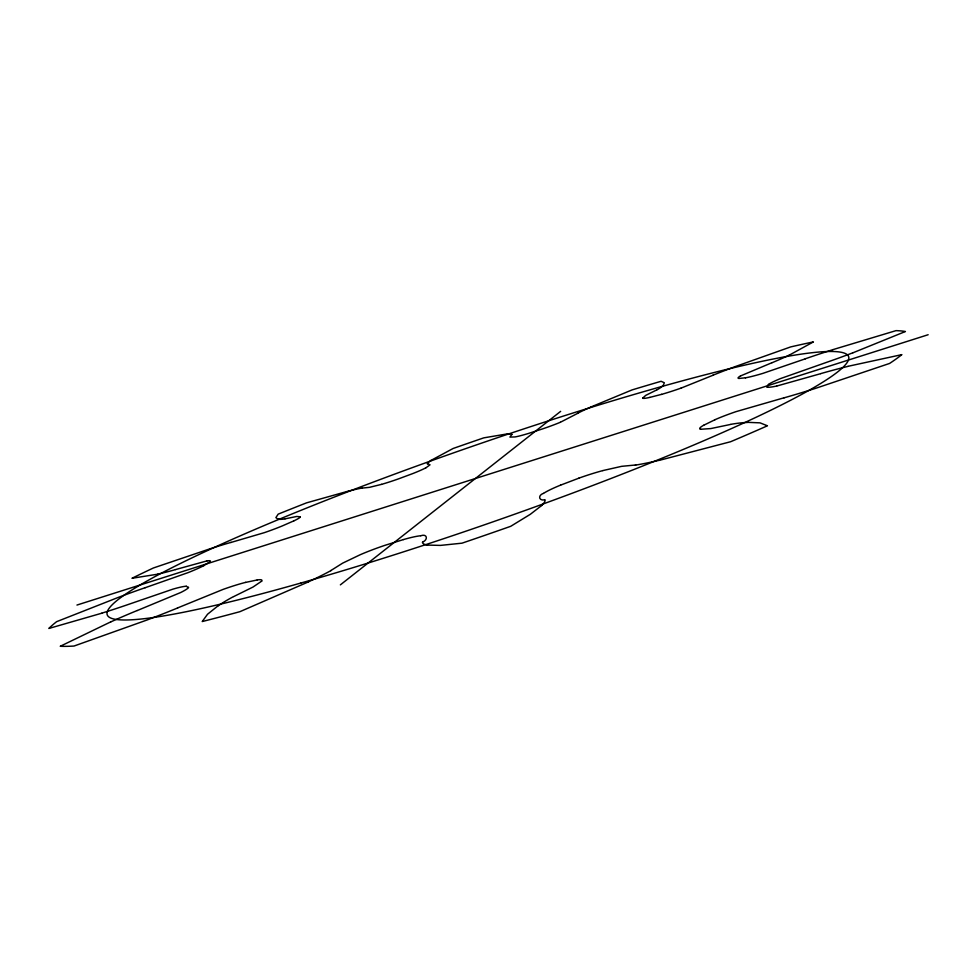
<?xml version="1.0" encoding="UTF-8"?>
<svg xmlns="http://www.w3.org/2000/svg" width="977" height="977" viewBox="0 0 977 977"><rect width="100%" height="100%" fill="white"/><g stroke="black" fill="none" stroke-linecap="round" stroke-linejoin="round"><path stroke-width="1.47" d="M188.414 587.433L186.253 586.322M261.665 581.168L253.031 587.03L233.686 596.581M663.151 385.597L664.348 382.764L661.087 381.286A461.339 46.237 -19.2 0 0 632.034 389.921L590.829 407.018M541.881 505.353L530.316 514.305L510.727 526.298A461.339 46.237 -19.2 0 1 461.987 543.175L440.505 545.398L427.157 545.081M422.87 542.015C428.256 539.585 427.242 533.466 420.794 535.714M768.52 384.474L767.018 386.855M577.944 413.21L560.371 422.272M340.362 584.869L560.651 411.354M511.716 434.57L509.933 437.085L515.038 436.939A28.589 2.394 -19 0 0 528.52 433.434L542.394 428.952A28.809 2.406 -19 0 0 560.297 422.296M209.566 562.056L203.68 565.683M330.727 570.629L342.671 563.131L360.208 554.728A40.216 4.69 -19.6 0 1 385.072 545.288L403.354 539.609M217.932 605.911L207.539 614.24L202.215 621.543A461.339 46.237 -19.2 0 0 239.927 611.675L308.598 581.816M430.759 460.533L453.133 448.48A461.339 46.237 -19.2 0 1 483.786 437.855L507.747 433.825M543.432 493.385C537.973 495.058 538.474 500.981 544.507 499.882M740.444 375.974L771.818 362.772M703.831 425.19L714.883 419.78M426.009 467.751L430.039 464.808L427.572 463.757M789.392 355.066L813.401 341.913A461.339 46.237 -19.2 0 0 790.698 346.908L734.594 366.827M293.711 520.924L282.573 525.809A29.847 2.565 -19.7 0 1 264.376 532.648L230.865 542.479M713.112 375.205L681.091 388.113M656.654 389.97L645.675 395.404L642.658 398.164M177.533 607.963L223.098 589.4A38.433 4.177 -20.1 0 1 245.654 582.365M110.828 621.836L60.256 646.273A461.339 46.237 -19.2 0 0 74.057 646.029L146.99 620.016A112.318 11.37 -20.3 0 0 177.667 607.95M560.7 485.093L578.811 478.193M137.33 610.515L180.647 592.538A35.331 3.505 -20.2 0 0 188.549 587.385M852.982 352.782L905.398 331.521A461.339 46.237 -19.2 0 0 896.007 330.641L832.88 349.644M805.341 358.815L762.817 373.397A32.632 2.98 -18.4 0 1 745.451 377.818M145.084 587.751L188.231 572.571A32.253 2.931 -20 0 0 203.778 565.659M175.518 569.579L206.99 560.883M76.951 605.056L928.15 334.732M820.57 373.702L776.605 386.086M101.755 613.214L48.85 628.467A461.339 46.237 -19.2 0 1 56.617 621.677L117.961 597.533A107.36 10.368 -20.2 0 1 145.133 587.702M381.518 484.372L369.428 487.352L362.088 488.097M661.539 394.366L649.949 397.358M602.821 470.584L621.641 466.334L635.722 464.979M348.618 491.052L306.558 502.85A461.339 46.237 -19.2 0 0 278.189 514.134L275.893 517.602L277.969 519.227M848.146 366.29L901.881 354.627A461.339 46.237 -19.2 0 1 889.583 363.444L815.551 388.357A112.868 11.492 -18.1 0 1 784.055 397.834M784.189 397.749L735.901 411.683A38.286 4.177 -18.3 0 0 714.785 419.792M245.545 582.414L257.098 579.996M285.199 518.824L296.715 516.467L300.366 516.809M730.54 424.445L710.804 428.573L700.497 429.282M659.255 460.362L730.588 441.738A461.339 46.237 -19.2 0 0 767.433 425.789L760.045 422.858L747.832 422.345M157.517 574.22L131.98 578.274A461.339 46.237 -19.2 0 1 153.426 567.967L209.2 549.074A97.444 8.671 -20 0 1 231.048 542.382M745.573 377.781L739.052 378.453A32.314 2.943 -18.4 0 1 740.542 375.95M331.069 570.531A121.441 13.605 -20.1 0 1 308.366 581.852M403.416 539.573A39.959 4.665 -19.6 0 1 420.672 535.762M427.523 544.946A126.143 15.058 -19 0 1 422.443 542.162M544.934 499.735A126.057 15.034 -19.4 0 1 541.502 505.463M543.578 493.348A40.301 4.714 -18.9 0 1 560.615 485.105M578.787 478.18A39.972 4.665 -18.8 0 1 602.748 470.621M659.475 460.24A121.82 13.715 -18.4 0 1 635.392 465.125M730.869 424.311A124.824 14.618 -18.7 0 1 747.49 422.467M700.656 429.221A38.64 4.226 -18.3 0 1 703.684 425.227M820.704 373.617A118.034 12.701 -18.2 0 1 847.951 366.387M776.715 386.037A35.758 3.554 -18.2 0 1 766.86 386.916M768.398 384.511A35.404 3.517 -18.2 0 1 780.379 378.624L825.565 362.711A102.402 9.477 -18.2 0 0 852.823 352.807M805.28 358.791A107.922 10.478 -18.2 0 1 832.856 349.681M789.147 355.139A93.621 8.097 -18.5 0 1 772.038 362.723M712.917 375.241A97.92 8.744 -18.4 0 1 734.704 366.815M681.067 388.101A30.165 2.601 -18.6 0 1 661.466 394.403M649.864 397.395A29.884 2.577 -18.7 0 1 642.768 398.14M662.882 385.683A88.345 7.352 -18.9 0 1 656.935 389.884M577.676 413.283A90.653 7.669 -18.7 0 1 591.024 406.969M507.503 433.922A87.234 7.205 -19.3 0 1 512.009 434.46M427.279 463.855A87.295 7.218 -19.1 0 1 431.004 460.46M425.899 467.775A28.76 2.406 -19.4 0 1 412.514 473.674L398.775 478.779A28.577 2.394 -19.4 0 1 381.58 484.348M348.423 491.126A90.373 7.633 -19.7 0 1 362.345 487.987M284.918 518.934A88.186 7.34 -19.5 0 1 278.225 519.129M300.244 516.845A29.994 2.577 -19.7 0 1 293.821 520.9M175.31 569.676A93.242 8.036 -19.8 0 1 157.749 574.122M206.88 560.932A32.388 2.943 -20 0 1 209.713 562.007M101.901 613.129A101.864 9.391 -20.1 0 0 128.964 604.238L172.966 589.131A35.49 3.505 -20.2 0 1 186.399 586.261M111.036 621.787A117.558 12.579 -20.2 0 1 137.195 610.527M257.22 579.935A38.237 4.164 -20.1 0 1 261.531 581.217M218.274 605.801A124.592 14.545 -19.8 0 1 233.344 596.678M301.087 582.964A392.583 39.068 -19.2 0 0 848.708 356.923A392.583 39.068 -19.2 0 0 283.831 517.334A392.583 39.068 -19.2 0 0 301.087 582.964"/></g></svg>
